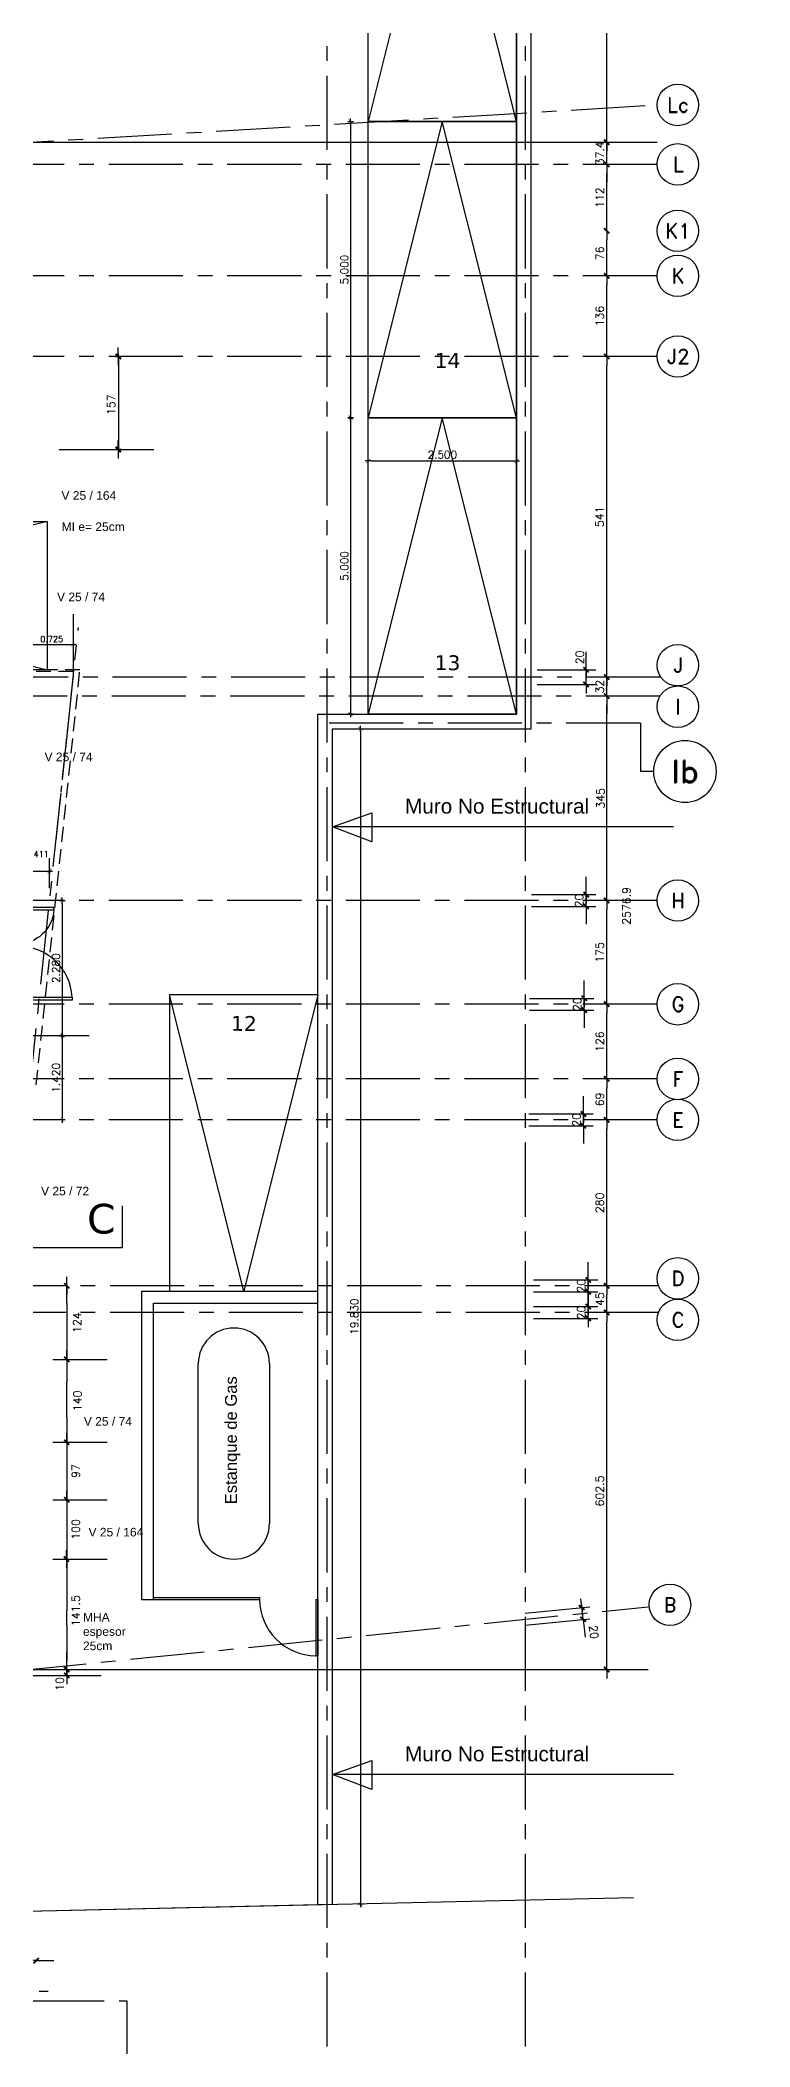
# Model space of a CAD drawing. Header units: millimetres. Extents: x -13 to 194, y -13 to 66.
# Drawn here: x 90.73 to 102.7, y 5.79 to 39.64 of the extents above; entities that cross this region are included whole.
import ezdxf
from ezdxf.enums import TextEntityAlignment as Align

# ---------------------------------------------------------------- set-up
doc = ezdxf.new("R2010")
doc.units = ezdxf.units.MM
for name, pattern in [('ACAD_ISO04W100', [30, 24, -3, 0, -3]), ('CENTER', [2, 1.25, -0.25, 0.25, -0.25]), ('HIDDEN', [0.375, 0.25, -0.125])]:
    doc.linetypes.add(name, pattern=pattern)
for name, color, linetype in [('01', 1, 'Continuous'), ('04', 4, 'Continuous'), ('Capa1', 80, 'Continuous'), ('COTAS', 1, 'Continuous'), ('COTAS1', 2, 'Continuous'), ('Cotas2', 1, 'Continuous'), ('EJES', 1, 'CENTER'), ('GRIS', 9, 'Continuous'), ('Layer1', 40, 'Continuous'), ('Muebles', 2, 'Continuous'), ('MURO', 5, 'Continuous'), ('PUERTAS', 1, 'Continuous'), ('Textos', 2, 'Continuous')]:
    doc.layers.add(name, color=color, linetype=linetype)
doc.styles.add('Arial', font='arial.ttf')
doc.styles.add('INTERARQ', font='ROMANS.SHX')
doc.styles.add('ROMAND', font='romand', dxfattribs={"height": 31.5})
doc.styles.add('ROMANS', font='romans.shx', dxfattribs={"height": 16.875})
doc.styles.get("Standard").update_dxf_attribs({"font": 'arial.ttf'})
doc.dimstyles.new('ESCALA_1-50', dxfattribs={"dimtxt": 0.13, "dimasz": 0.05, "dimexe": 0.18, "dimexo": 0.0625, "dimgap": 0.04, "dimtad": 1, "dimdec": 3, "dimzin": 0, "dimdsep": 46, "dimtxsty": 'INTERARQ', "dimblk": 'DIMTICK', "dimcen": 0.09, "dimse1": 1, "dimse2": 1, "dimclrd": 1, "dimclre": 1, "dimclrt": 2, "dimadec": 0, "dimazin": 0, "dimtfac": 4.5, "dimtdec": 3, "dimtofl": 0, "dimtmove": 2, "dimatfit": 3, "dimldrblk": 'DIMTICK', "dimfxl": 1, "dimtolj": 1, "dimtzin": 0, "dimarcsym": 0})

# ---------------------------------------------------------------- blocks, each defined once
blk = doc.blocks.new('P_65')
at = {"color": 9}
blk.add_arc((-0.013, 0.059), 0.622, 93.9051, 179.909, dxfattribs=at)
at = {"layer": 'PUERTAS'}
blk.add_lwpolyline([(-0.015, 0.06), (-0.055, 0.06), (-0.055, 0.68), (-0.015, 0.68)], close=True, dxfattribs=at)
for points in [[(-0.65, 0), (-0.625, 0), (-0.625, 0.02), (-0.635, 0.02), (-0.635, 0.06), (-0.65, 0.06)], [(0, 0.06), (-0.015, 0.06), (-0.015, 0.02), (-0.025, 0.02), (-0.025, 0), (0, 0)]]:
    blk.add_lwpolyline(points, dxfattribs=at)
blk = doc.blocks.new('P_75')
at = {"color": 9}
blk.add_arc((-0.013, 0.059), 0.722, 93.336, 179.9333, dxfattribs=at)
at = {"layer": 'PUERTAS'}
blk.add_lwpolyline([(-0.015, 0.06), (-0.055, 0.06), (-0.055, 0.78), (-0.015, 0.78)], close=True, dxfattribs=at)
for points in [[(-0.75, 0), (-0.725, 0), (-0.725, 0.02), (-0.735, 0.02), (-0.735, 0.06), (-0.75, 0.06)], [(0, 0.06), (-0.015, 0.06), (-0.015, 0.02), (-0.025, 0.02), (-0.025, 0), (0, 0)]]:
    blk.add_lwpolyline(points, dxfattribs=at)
blk = doc.blocks.new('EJE-1')
at = {"color": 3, "linetype": 'Continuous'}
blk.add_circle((0, 0), 35, dxfattribs=at)
at = {"color": 5, "linetype": 'Continuous', "style": 'ROMAND'}
blk.add_attdef('0', text='', height=25, dxfattribs=at).set_placement((0.2, 0), align=Align.MIDDLE)
blk = doc.blocks.new('TICK1')
at = {"color": 2}
for points in [[(0, 0), (-1, 0)], [(0, 0), (1, 0)]]:
    blk.add_lwpolyline(points, dxfattribs=at)
at = {"color": 2, "const_width": 0.2}
blk.add_lwpolyline([(-0.3, -0.3), (0.3, 0.3)], dxfattribs=at)
blk = doc.blocks.new('DIMTICK')
at = {"color": 1}
for p, q in [((-1, 0), (1, 0)), ((0, 1), (0, -1))]:
    blk.add_line(p, q, dxfattribs=at)
at = {"color": 3, "const_width": 0.141}
blk.add_lwpolyline([(0.71, 0.71), (-0.71, -0.71)], dxfattribs=at)
blk = doc.blocks.new('*D96')
at = {"layer": 'COTAS', "color": 1, "lineweight": -2, "transparency": 16777216}
blk.add_line((91.102, 25.077), (91.102, 22.897), dxfattribs=at)
at = {"layer": 'Defpoints', "color": 0, "transparency": 16777216}
for p in [(90.263, 25.127), (90.283, 22.847), (91.102, 22.847)]:
    blk.add_point(p, dxfattribs=at)
at = {"layer": 'COTAS', "color": 1, "lineweight": -2, "transparency": 16777216, "xscale": 0.05, "yscale": 0.05, "zscale": 0.05}
for p, rotation in [((91.102, 25.127), 90), ((91.102, 22.847), 270)]:
    blk.add_blockref('DIMTICK', p, dxfattribs=dict(at, rotation=rotation))
at = {"layer": 'COTAS', "color": 2, "transparency": 16777216, "insert": (90.997, 23.987), "char_height": 0.13, "attachment_point": 5, "rotation": 90, "style": 'INTERARQ'}
blk.add_mtext('\\A1;2.280', dxfattribs=at)
blk = doc.blocks.new('*D97')
at = {"layer": 'COTAS', "color": 1, "lineweight": -2, "transparency": 16777216}
blk.add_line((91.102, 22.797), (91.102, 21.477), dxfattribs=at)
at = {"layer": 'Defpoints', "color": 0, "transparency": 16777216}
for p in [(90.283, 22.847), (90.263, 21.427), (91.102, 21.427)]:
    blk.add_point(p, dxfattribs=at)
at = {"layer": 'COTAS', "color": 1, "lineweight": -2, "transparency": 16777216, "xscale": 0.05, "yscale": 0.05, "zscale": 0.05}
for p, rotation in [((91.102, 22.847), 90), ((91.102, 21.427), 270)]:
    blk.add_blockref('DIMTICK', p, dxfattribs=dict(at, rotation=rotation))
at = {"layer": 'COTAS', "color": 2, "transparency": 16777216, "insert": (90.997, 22.137), "char_height": 0.13, "attachment_point": 5, "rotation": 90, "style": 'INTERARQ'}
blk.add_mtext('\\A1;1.420', dxfattribs=at)
blk = doc.blocks.new('*D102')
at = {"layer": 'COTAS1', "color": 1, "lineweight": -2, "transparency": 16777216}
blk.add_line((90.529, 25.621), (90.84, 25.621), dxfattribs=at)
at = {"layer": 'Defpoints', "color": 0, "transparency": 16777216}
for p in [(90.89, 25.621), (90.479, 25.227), (90.89, 25.127)]:
    blk.add_point(p, dxfattribs=at)
at = {"layer": 'COTAS1', "color": 1, "lineweight": -2, "transparency": 16777216, "xscale": 0.05, "yscale": 0.05, "zscale": 0.05, "rotation": 180}
blk.add_blockref('DIMTICK', (90.479, 25.621), dxfattribs=at)
at = {"layer": 'COTAS1', "color": 1, "lineweight": -2, "transparency": 16777216, "xscale": 0.05, "yscale": 0.05, "zscale": 0.05}
blk.add_blockref('DIMTICK', (90.89, 25.621), dxfattribs=at)
at = {"layer": 'COTAS1', "color": 2, "transparency": 16777216, "insert": (90.685, 25.911), "char_height": 0.1, "attachment_point": 5, "style": 'INTERARQ'}
blk.add_mtext('\\A1;0.411', dxfattribs=at)
blk = doc.blocks.new('*D103')
at = {"layer": 'COTAS', "color": 1, "lineweight": -2, "transparency": 16777216}
blk.add_line((90.613, 29.448), (91.238, 29.448), dxfattribs=at)
at = {"layer": 'Defpoints', "color": 0, "transparency": 16777216}
for p in [(91.288, 29.448), (90.563, 28.897), (91.288, 28.897)]:
    blk.add_point(p, dxfattribs=at)
at = {"layer": 'COTAS', "color": 1, "lineweight": -2, "transparency": 16777216, "xscale": 0.05, "yscale": 0.05, "zscale": 0.05, "rotation": 180}
blk.add_blockref('DIMTICK', (90.563, 29.448), dxfattribs=at)
at = {"layer": 'COTAS', "color": 1, "lineweight": -2, "transparency": 16777216, "xscale": 0.05, "yscale": 0.05, "zscale": 0.05}
blk.add_blockref('DIMTICK', (91.288, 29.448), dxfattribs=at)
at = {"layer": 'COTAS', "color": 2, "transparency": 16777216, "insert": (90.925, 29.538), "char_height": 0.1, "attachment_point": 5, "style": 'INTERARQ'}
blk.add_mtext('\\A1;0.725', dxfattribs=at)
blk = doc.blocks.new('*D126')
at = {"layer": '01', "color": 1, "lineweight": -2, "transparency": 16777216}
blk.add_line((95.968, 33.223), (95.968, 28.323), dxfattribs=at)
at = {"layer": 'Defpoints', "color": 0, "transparency": 16777216}
for p in [(96.265, 33.273), (95.968, 28.273), (96.265, 28.273)]:
    blk.add_point(p, dxfattribs=at)
at = {"layer": '01', "color": 1, "lineweight": -2, "transparency": 16777216, "xscale": 0.05, "yscale": 0.05, "zscale": 0.05}
for p, rotation in [((95.968, 33.273), 90), ((95.968, 28.273), 270)]:
    blk.add_blockref('DIMTICK', p, dxfattribs=dict(at, rotation=rotation))
at = {"layer": '01', "color": 2, "transparency": 16777216, "insert": (95.863, 30.773), "char_height": 0.13, "attachment_point": 5, "rotation": 90, "style": 'INTERARQ'}
blk.add_mtext('\\A1;5.000', dxfattribs=at)
blk = doc.blocks.new('*D52')
at = {"layer": '01', "color": 1, "lineweight": -2, "transparency": 16777216}
blk.add_line((95.968, 38.223), (95.968, 33.323), dxfattribs=at)
at = {"layer": 'Defpoints', "color": 0, "transparency": 16777216}
for p in [(96.265, 38.273), (95.968, 33.273), (96.265, 33.273)]:
    blk.add_point(p, dxfattribs=at)
at = {"layer": '01', "color": 1, "lineweight": -2, "transparency": 16777216, "xscale": 0.05, "yscale": 0.05, "zscale": 0.05}
for p, rotation in [((95.968, 38.273), 90), ((95.968, 33.273), 270)]:
    blk.add_blockref('DIMTICK', p, dxfattribs=dict(at, rotation=rotation))
at = {"layer": '01', "color": 2, "transparency": 16777216, "insert": (95.863, 35.773), "char_height": 0.13, "attachment_point": 5, "rotation": 90, "style": 'INTERARQ'}
blk.add_mtext('\\A1;5.000', dxfattribs=at)
blk = doc.blocks.new('*D127')
at = {"layer": '01', "color": 1, "lineweight": -2, "transparency": 16777216}
blk.add_line((96.315, 32.544), (98.715, 32.544), dxfattribs=at)
at = {"layer": 'Defpoints', "color": 0, "transparency": 16777216}
for p in [(96.265, 33.273), (98.765, 33.273), (98.765, 32.544)]:
    blk.add_point(p, dxfattribs=at)
at = {"layer": '01', "color": 1, "lineweight": -2, "transparency": 16777216, "xscale": 0.05, "yscale": 0.05, "zscale": 0.05, "rotation": 180}
blk.add_blockref('DIMTICK', (96.265, 32.544), dxfattribs=at)
at = {"layer": '01', "color": 1, "lineweight": -2, "transparency": 16777216, "xscale": 0.05, "yscale": 0.05, "zscale": 0.05}
blk.add_blockref('DIMTICK', (98.765, 32.544), dxfattribs=at)
at = {"layer": '01', "color": 2, "transparency": 16777216, "insert": (97.515, 32.649), "char_height": 0.13, "attachment_point": 5, "style": 'INTERARQ'}
blk.add_mtext('\\A1;2.500', dxfattribs=at)
blk = doc.blocks.new('*D53')
at = {"layer": '01', "color": 1, "lineweight": -2, "transparency": 16777216}
blk.add_line((96.135, 27.973), (96.135, 8.243), dxfattribs=at)
at = {"layer": 'Defpoints', "color": 0, "transparency": 16777216}
for p in [(95.665, 28.023), (95.665, 8.193), (96.135, 8.193)]:
    blk.add_point(p, dxfattribs=at)
at = {"layer": '01', "color": 1, "lineweight": -2, "transparency": 16777216, "xscale": 0.05, "yscale": 0.05, "zscale": 0.05}
for p, rotation in [((96.135, 28.023), 90), ((96.135, 8.193), 270)]:
    blk.add_blockref('DIMTICK', p, dxfattribs=dict(at, rotation=rotation))
at = {"layer": '01', "color": 2, "transparency": 16777216, "insert": (96.03, 18.108), "char_height": 0.13, "attachment_point": 5, "rotation": 90, "style": 'INTERARQ'}
blk.add_mtext('\\A1;19.830', dxfattribs=at)

msp = doc.modelspace()

# ---------------------------------------------------------------- hatches: boundary and pattern name
at = {"layer": 'PUERTAS', "transparency": 33554687}
h = msp.add_hatch(dxfattribs=at)
h.set_pattern_fill('ANGLE', color=256)
h.set_pattern_definition([(0, (-3.106, -6.503), (0, 6.985), [5.08, -1.905]), (90, (-3.106, -6.503), (-6.985, 4e-16), [5.08, -1.905])])
h.paths.add_polyline_path([(75.1988, 29.6791), (75.1988, 30.0295), (75.1988, 30.3295), (75.1988, 30.9441), (76.3813, 30.9441), (76.3813, 31.1441), (74.9488, 31.1441), (74.9488, 30.3295), (74.9488, 29.6791), (74.9488, 27.2441), (75.1988, 27.2441)])
edge = h.paths.add_edge_path()
edge.add_line((137.4142, 26.1803), (137.4142, 28.7723))
edge.add_line((137.4142, 26.1803), (137.2142, 26.1803))
edge.add_line((137.2142, 26.1803), (137.2142, 28.7723))
edge.add_line((137.4142, 26.2473), (137.4142, 28.1404))
edge.add_line((136.856, 28.7723), (137.2142, 28.7723))
edge.add_line((137.056, 29.0223), (137.056, 30.0458))
edge.add_line((137.4142, 28.7723), (142.6642, 28.7723))
edge.add_line((137.056, 29.0223), (142.4142, 29.0223))
edge.add_line((136.856, 28.7723), (136.856, 30.0458))
edge.add_line((136.856, 30.0458), (137.056, 30.0458))
edge.add_line((142.6642, 28.7723), (142.6642, 30.0873))
edge.add_line((142.4142, 29.0223), (142.4142, 30.0873))

# ---------------------------------------------------------------- linework, layer by layer
at = {"layer": '01', "linetype": 'HIDDEN'}
msp.add_line((90.6628, 28.9973), (91.3986, 28.9973), dxfattribs=at)
at = {"layer": '01'}
msp.add_line((90.5478, 12.1524), (100.9871, 12.1524), dxfattribs=at)
at = {"layer": '04'}
for points in [[(101.4156, 26.37), (95.6646, 26.37), (96.3236, 26.6097), (96.3236, 26.1172), (95.6646, 26.37)], [(101.4156, 10.3799), (95.6646, 10.3799), (96.3236, 10.6196), (96.3236, 10.1271), (95.6646, 10.3799)]]:
    msp.add_lwpolyline(points, dxfattribs=at)
at = {"layer": 'Capa1'}
for p, q in [((99.0146, 28.0227), (99.0146, 42.5527)), ((98.7646, 28.2727), (98.7646, 42.3027)), ((98.7646, 28.2727), (98.7646, 42.3027)), ((95.4146, 8.1928), (95.4146, 28.2727)), ((95.4146, 28.2727), (98.7646, 28.2727)), ((95.4146, 8.1928), (95.4146, 28.2727)), ((95.4146, 28.2727), (98.7646, 28.2727)), ((95.6646, 8.1928), (95.6646, 28.0227)), ((95.6646, 28.0227), (99.0146, 28.0227)), ((70.418, 7.6123), (100.7382, 8.3094)), ((72.6146, 7.6628), (95.6646, 8.1928))]:
    msp.add_line(p, q, dxfattribs=at)
at = {"layer": 'COTAS', "color": 2}
for p, q in [((100.2882, 38.2211), (100.2882, 58.4835)), ((100.2882, 38.0711), (100.2882, 38.2211)), ((100.2882, 37.5473), (100.2882, 37.9211)), ((100.2882, 37.3973), (100.2882, 37.2473)), ((100.2882, 36.5772), (100.2882, 37.3973)), ((100.2882, 35.8173), (100.2882, 36.2772)), ((100.2882, 34.4571), (100.2882, 35.5173)), ((100.2882, 29.0473), (100.2882, 34.1571)), ((99.9395, 29.1723), (99.9395, 29.3223)), ((100.2882, 29.0473), (100.2882, 29.1973)), ((99.9395, 28.7723), (99.9395, 29.0223)), ((99.9395, 28.8523), (99.9395, 29.0023)), ((100.2882, 28.5773), (100.2882, 28.8973)), ((100.2882, 28.4273), (100.2882, 28.2773)), ((100.2882, 25.2773), (100.2882, 28.4273)), ((99.9402, 25.3773), (99.9402, 25.5273)), ((99.9402, 25.0273), (99.9402, 25.2273)), ((99.9402, 24.8773), (99.9402, 24.7273)), ((100.2882, 23.5273), (100.2882, 24.9773)), ((99.9098, 23.6273), (99.9098, 23.7773)), ((99.9098, 23.2773), (99.9098, 23.4773)), ((99.9098, 23.1273), (99.9098, 22.9773)), ((100.2882, 22.2673), (100.2882, 23.2273)), ((99.8955, 21.6773), (99.8955, 21.8273)), ((100.2882, 21.5773), (100.2882, 21.9673)), ((99.8955, 21.3273), (99.8955, 21.5273)), ((99.8955, 21.1773), (99.8955, 21.0273)), ((100.2882, 18.7773), (100.2882, 21.2773)), ((99.9748, 18.8773), (99.9748, 19.0273)), ((99.9748, 18.5273), (99.9748, 18.7273)), ((99.9748, 18.4273), (99.9748, 18.5773)), ((99.9748, 18.3773), (99.9748, 18.2273)), ((100.2882, 18.3273), (100.2882, 18.4773)), ((99.9748, 18.0773), (99.9748, 18.2773)), ((100.2882, 12.3024), (100.2882, 18.0273)), ((99.8917, 12.9996), (99.8664, 13.2483)), ((99.9068, 12.8504), (99.9219, 12.7011)), ((90.8128, 7.2419), (90.9628, 7.2419)), ((90.7128, 6.7251), (90.8628, 6.7251))]:
    msp.add_line(p, q, dxfattribs=at)
at = {"layer": 'COTAS1', "color": 2}
for p, q in [((91.1781, 18.3348), (91.1778, 18.6289)), ((91.1781, 18.3348), (91.1781, 17.6348)), ((91.1781, 17.6934), (91.1781, 16.9934)), ((91.1781, 16.4105), (91.1781, 16.9934)), ((91.1781, 16.4105), (91.1781, 15.7105)), ((91.1781, 15.7691), (91.1781, 15.0691)), ((91.1781, 15.1276), (91.1781, 14.4276)), ((91.1781, 14.4862), (91.1781, 13.7862)), ((91.1781, 13.8448), (91.1781, 13.1448)), ((91.1781, 12.9034), (91.1781, 13.1448)), ((91.1781, 12.9034), (91.1781, 12.3034)), ((91.1781, 12.3034), (91.1781, 12.4534)), ((91.1781, 12.1534), (91.1781, 12.0534))]:
    msp.add_line(p, q, dxfattribs=at)
at = {"layer": 'Cotas2'}
for p, q in [((90.5628, 37.9211), (101.1377, 37.9211)), ((91.0501, 32.7373), (92.6507, 32.7373)), ((99.116, 29.0223), (100.1029, 29.0223)), ((99.116, 28.7723), (100.1029, 28.7723)), ((90.8901, 25.3384), (90.8901, 25.8446)), ((99.0166, 25.2273), (100.1036, 25.2273)), ((99.0166, 25.0273), (100.1036, 25.0273)), ((98.9862, 23.4773), (100.0732, 23.4773)), ((98.9862, 23.2773), (100.0732, 23.2773)), ((91.559, 22.8473), (90.4477, 22.8473)), ((98.9719, 21.5273), (100.0589, 21.5273)), ((98.9719, 21.3273), (100.0589, 21.3273)), ((99.0513, 18.7273), (100.1382, 18.7273)), ((99.0513, 18.5273), (100.1382, 18.5273)), ((99.0513, 18.2773), (100.1382, 18.2773)), ((99.0513, 18.0773), (100.1382, 18.0773)), ((90.9462, 17.3865), (91.8616, 17.3865)), ((90.9462, 15.9865), (91.8616, 15.9865)), ((90.9462, 15.0165), (91.8616, 15.0165)), ((90.9462, 14.0165), (91.8616, 14.0165)), ((98.9146, 13.1018), (100.0016, 13.212)), ((98.9146, 12.9005), (100.0016, 13.0108)), ((90.5628, 12.0539), (91.7601, 12.0539))]:
    msp.add_line(p, q, dxfattribs=at)
at = {"layer": 'EJES'}
for p, q in [((95.5646, 61.0427), (95.5646, 5.6668)), ((98.9146, 61.0427), (98.9146, 5.6668)), ((83.7186, 37.5137), (101.1377, 38.5505)), ((101.1377, 37.5473), (70.0287, 37.5473)), ((101.1377, 35.6673), (70.0287, 35.6673)), ((101.1377, 34.3071), (70.0287, 34.3071)), ((91.2875, 29.9583), (91.2875, 28.8973)), ((90.5315, 21.7259), (91.3755, 29.7315)), ((101.2005, 28.8973), (69.981, 28.8973)), ((101.1876, 28.5773), (69.9659, 28.5773)), ((100.8558, 28.1227), (95.4446, 28.1227)), ((100.8558, 28.1227), (100.8558, 27.3046)), ((101.083, 27.3046), (100.8558, 27.3046)), ((101.1377, 25.1273), (70.0287, 25.1273)), ((101.1377, 23.3773), (70.0287, 23.3773)), ((101.1377, 22.1173), (70.0287, 22.1173)), ((101.1377, 21.4273), (70.0281, 21.4273)), ((101.1608, 18.6273), (70.0056, 18.6273)), ((101.1608, 18.1773), (70.006, 18.1773)), ((90.2628, 12.1234), (100.9871, 13.2112)), ((90.5628, 6.5645), (92.1931, 6.5645)), ((92.1931, 6.5645), (92.1931, 5.551))]:
    msp.add_line(p, q, dxfattribs=at)
at = {"layer": 'GRIS', "linetype": 'HIDDEN'}
for p, q in [((90.6628, 22.0173), (91.4013, 29.0223)), ((91.4013, 29.0223), (90.7128, 29.0223))]:
    msp.add_line(p, q, dxfattribs=at)
at = {"layer": 'GRIS', "linetype": 'ACAD_ISO04W100', "ltscale": 0.03}
msp.add_line((90.9976, 26.1468), (91.2992, 29.0078), dxfattribs=at)
at = {"layer": 'GRIS'}
for p, q in [((92.4446, 18.536), (95.4146, 18.536)), ((92.4446, 13.336), (92.4446, 18.536)), ((92.6446, 18.336), (95.4146, 18.336)), ((92.6446, 13.336), (92.6446, 18.336)), ((93.3982, 14.6152), (93.3982, 17.3152)), ((94.5982, 17.3152), (94.5982, 14.6152)), ((92.4446, 13.336), (94.4333, 13.336)), ((92.6446, 13.366), (94.4333, 13.366)), ((93.7446, 13.336), (94.4333, 13.336)), ((94.4333, 13.366), (94.4333, 13.336)), ((95.3833, 13.336), (95.3833, 12.386)), ((95.3833, 13.336), (95.4133, 13.336)), ((95.4133, 13.336), (95.4133, 12.386)), ((95.3833, 12.386), (95.4133, 12.386))]:
    msp.add_line(p, q, dxfattribs=at)
for points in [[(98.7646, 38.2727), (97.5146, 43.2727), (96.2646, 38.2727), (96.2646, 43.2727), (98.7646, 43.2727), (98.7646, 38.2727), (98.7646, 38.2727), (96.2646, 38.2727)], [(98.7646, 33.2727), (97.5146, 38.2727), (96.2646, 33.2727), (96.2646, 38.2727), (98.7646, 38.2727), (98.7646, 33.2727), (98.7646, 33.2727), (96.2646, 33.2727)], [(98.7646, 28.2727), (97.5146, 33.2727), (96.2646, 28.2727), (96.2646, 33.2727), (98.7646, 33.2727), (98.7646, 28.2727), (98.7646, 28.2727), (96.2646, 28.2727)], [(90.8497, 31.5223), (85.8497, 30.2723), (90.8497, 29.0223), (85.8497, 29.0223), (85.8497, 31.5223), (90.8497, 31.5223), (90.8497, 31.5223), (90.8497, 29.0223)], [(95.4146, 23.536), (94.1646, 18.536), (92.9146, 23.536), (92.9146, 18.536), (95.4146, 18.536), (95.4146, 23.536), (95.4146, 23.536), (92.9146, 23.536)]]:
    msp.add_lwpolyline(points, dxfattribs=at)
for centre, radius, start, end in [((93.9982, 17.3152), 0.6, 0, 180), ((93.9982, 14.6152), 0.6, 180, 0), ((95.3833, 13.336), 0.95, 180, 270)]:
    msp.add_arc(centre, radius, start, end, dxfattribs=at)
at = {"layer": 'Layer1'}
msp.add_line((100.0342, 12.1539), (100.2342, 12.1539), dxfattribs=at)
at = {"layer": 'Muebles', "color": 1}
msp.add_line((92.0501, 34.2571), (92.0501, 32.7873), dxfattribs=at)
at = {"layer": 'MURO'}
for p in [(92.1155, 19.9762), (88.7149, 19.2739)]:
    msp.add_line(p, (92.1155, 19.2739), dxfattribs=at)

# ---------------------------------------------------------------- block references
for p, xscale, yscale, zscale, values in [((101.4877, 38.5505), 0.0100000000002183, 0.0100000000002183, 0.0100000000002183, {'0': 'Lc'}), ((101.4877, 37.5473), 0.0100000000002183, 0.0100000000002183, 0.0100000000002183, {'0': 'L'}), ((101.4877, 36.4272), 0.0100000000002183, 0.0100000000002183, 0.0100000000002183, {'0': 'K1'}), ((101.4877, 35.6673), 0.0100000000002183, 0.0100000000002183, 0.0100000000002183, {'0': 'K'}), ((101.4877, 34.3071), 0.0100000000002183, 0.0100000000002183, 0.0100000000002183, {'0': 'J2'}), ((101.4877, 29.0973), 0.0100000000002183, 0.0100000000002183, 0.0100000000002183, {'0': 'J'}), ((101.4877, 28.3973), 0.0100000000002183, 0.0100000000002183, 0.0100000000002183, {'0': 'I'}), ((101.608, 27.3046), 0.0150000000003274, 0.0150000000003274, 0.0150000000003274, {'0': 'Ib'}), ((101.4877, 25.1273), 0.0100000000002183, 0.0100000000002183, 0.0100000000002183, {'0': 'H'}), ((101.4877, 23.3773), 0.0100000000002183, 0.0100000000002183, 0.0100000000002183, {'0': 'G'}), ((101.4877, 22.1173), 0.0100000000002183, 0.0100000000002183, 0.0100000000002183, {'0': 'F'}), ((101.4877, 21.4273), 0.0100000000002183, 0.0100000000002183, 0.0100000000002183, {'0': 'E'}), ((101.4877, 18.7523), 0.0100000000002183, 0.0100000000002183, 0.0100000000002183, {'0': 'D'}), ((101.4877, 18.0523), 0.0100000000002183, 0.0100000000002183, 0.0100000000002183, {'0': 'C'}), ((101.3556, 13.2449), 0.0100000000002183, 0.0100000000002183, 0.0100000000002183, {'0': 'B'})]:
    msp.add_blockref('EJE-1', p, dxfattribs=dict(xscale=xscale, yscale=yscale, zscale=zscale)).add_auto_attribs(values)
at = {"layer": 'COTAS', "color": 2}
for p, xscale, yscale, zscale, rotation in [((100.2882, 37.9211), 0.1500000000000909, 0.1500000000000909, 0.1500000000000909, 270), ((100.2882, 37.5473), 0.1500000000000909, 0.1500000000000909, 0.1500000000000909, 90), ((100.2882, 37.5473), 0.1500000000000909, 0.1500000000000909, 0.1500000000000909, 90), ((100.2882, 36.4272), 0.1500000000000909, 0.1500000000000909, 0.1500000000000909, 270), ((100.2882, 36.4272), 0.1500000000000909, 0.1500000000000909, 0.1500000000000909, 90), ((100.2882, 35.6673), 0.1500000000000909, 0.1500000000000909, 0.1500000000000909, 90), ((100.2882, 35.6673), 0.1500000000000909, 0.1500000000000909, 0.1500000000000909, 270), ((92.0481, 34.3071), 0.1500000000000909, 0.1500000000000909, 0.1500000000000909, 270), ((100.2882, 34.3071), 0.1500000000000909, 0.1500000000000909, 0.1500000000000909, 270), ((100.2882, 34.3071), 0.1500000000000909, 0.1500000000000909, 0.1500000000000909, 90), ((92.0481, 32.7373), 0.1500000000000909, 0.1500000000000909, 0.1500000000000909, 270), ((99.9395, 29.0223), 0.1500000000000909, 0.1500000000000909, 0.1500000000000909, 270), ((99.9394, 28.7723), 0.1500000000000909, 0.1500000000000909, 0.1500000000000909, 90), ((100.2882, 28.8973), 0.1500000000000909, 0.1500000000000909, 0.1500000000000909, 270), ((100.2882, 28.8973), 0.1500000000000909, 0.1500000000000909, 0.1500000000000909, 270), ((100.2882, 28.5773), 0.1500000000000909, 0.1500000000000909, 0.1500000000000909, 90), ((100.2882, 28.5773), 0.1500000000000909, 0.1500000000000909, 0.1500000000000909, 90), ((99.9402, 25.2273), 0.1500000000000909, 0.1500000000000909, 0.1500000000000909, 270), ((99.9402, 25.0273), 0.1500000000000909, 0.1500000000000909, 0.1500000000000909, 90), ((100.2882, 25.1273), 0.1500000000000909, 0.1500000000000909, 0.1500000000000909, 270), ((100.2882, 25.1273), 0.1500000000000909, 0.1500000000000909, 0.1500000000000909, 90), ((99.9098, 23.4773), 0.1500000000000909, 0.1500000000000909, 0.1500000000000909, 270), ((99.9098, 23.2773), 0.1500000000000909, 0.1500000000000909, 0.1500000000000909, 90), ((100.2882, 23.3773), 0.1500000000000909, 0.1500000000000909, 0.1500000000000909, 90), ((100.2882, 23.3773), 0.1500000000000909, 0.1500000000000909, 0.1500000000000909, 270), ((100.2882, 22.1173), 0.1500000000000909, 0.1500000000000909, 0.1500000000000909, 270), ((100.2882, 22.1173), 0.1500000000000909, 0.1500000000000909, 0.1500000000000909, 90), ((99.8955, 21.5273), 0.1500000000000909, 0.1500000000000909, 0.1500000000000909, 270), ((99.8955, 21.3273), 0.1500000000000909, 0.1500000000000909, 0.1500000000000909, 90), ((100.2882, 21.4273), 0.1500000000000909, 0.1500000000000909, 0.1500000000000909, 90), ((100.2882, 21.4273), 0.1500000000000909, 0.1500000000000909, 0.1500000000000909, 270), ((99.9748, 18.7273), 0.1500000000000909, 0.1500000000000909, 0.1500000000000909, 270), ((99.9748, 18.5273), 0.1500000000000909, 0.1500000000000909, 0.1500000000000909, 90), ((100.2882, 18.6273), 0.1500000000000909, 0.1500000000000909, 0.1500000000000909, 270), ((100.2882, 18.6273), 0.1500000000000909, 0.1500000000000909, 0.1500000000000909, 90), ((99.9748, 18.2773), 0.1500000000000909, 0.1500000000000909, 0.1500000000000909, 270), ((100.2882, 18.1773), 0.1500000000000909, 0.1500000000000909, 0.1500000000000909, 90), ((100.2882, 18.1773), 0.1500000000000909, 0.1500000000000909, 0.1500000000000909, 270), ((99.9748, 18.0773), 0.1500000000000909, 0.1500000000000909, 0.1500000000000909, 90), ((99.8664, 13.1983), 0.1499999999999569, 0.1499999999999569, 0.1499999999999569, 275.7917471896064), ((99.8917, 12.9996), 0.1499999999999569, 0.1499999999999569, 0.1499999999999569, 95.79174718960635), ((100.2882, 12.1524), 0.1500000000000909, 0.1500000000000909, 0.1500000000000909, 270), ((90.6628, 7.2419), 0.1500000000000909, 0.1500000000000909, 0.1500000000000909, 180)]:
    msp.add_blockref('TICK1', p, dxfattribs=dict(at, xscale=xscale, yscale=yscale, zscale=zscale, rotation=rotation))
at = {"layer": 'COTAS1', "color": 2}
for p, xscale, yscale, zscale, rotation in [((91.1778, 18.6289), 0.1499999999999773, 0.1499999999999773, 0.1499999999999773, 90), ((91.1781, 17.3865), 0.1500000000000909, 0.1500000000000909, 0.1500000000000909, 90), ((91.1781, 17.3865), 0.1500000000000909, 0.1500000000000909, 0.1500000000000909, 270), ((91.1781, 15.9865), 0.1499999999999773, 0.1499999999999773, 0.1499999999999773, 90), ((91.1796, 15.0165), 0.1499999999999773, 0.1499999999999773, 0.1499999999999773, 90), ((91.1724, 14.0165), 0.1499999999999773, 0.1499999999999773, 0.1499999999999773, 90), ((91.1781, 12.1534), 0.1499999999999773, 0.1499999999999773, 0.1499999999999773, 270), ((91.1781, 12.1534), 0.1499999999999773, 0.1499999999999773, 0.1499999999999773, 270), ((91.1781, 12.0534), 0.1499999999999773, 0.1499999999999773, 0.1499999999999773, 90)]:
    msp.add_blockref('TICK1', p, dxfattribs=dict(at, xscale=xscale, yscale=yscale, zscale=zscale, rotation=rotation))
at = {"layer": 'GRIS', "xscale": -1, "rotation": 270.0041197283315}
msp.add_blockref('P_65', (90.2828, 25.0273), dxfattribs=at)
at = {"layer": 'GRIS', "extrusion": (0, 0, -1), "xscale": -1.266666666666665, "yscale": 1.266666666666665, "zscale": -1.266666666666665, "rotation": 90}
msp.add_blockref('P_75', (-90.2828, 23.4273), dxfattribs=at)
at = {"layer": 'Muebles', "color": 1, "xscale": 0.05, "yscale": 0.05, "zscale": 0.05}
for p, rotation in [((92.0501, 34.3071), 90), ((92.0501, 32.7373), 270)]:
    msp.add_blockref('DIMTICK', p, dxfattribs=dict(at, rotation=rotation))

# ---------------------------------------------------------------- texts
at = {"layer": '04'}
for p in [(96.8864, 26.5946), (96.8864, 10.6045)]:
    msp.add_text('Muro No Estructural', height=0.25, dxfattribs=at).set_placement(p)
at = {"layer": '04', "style": 'Arial'}
msp.add_text('Estanque de Gas', height=0.2, rotation=90, dxfattribs=at).set_placement((94.0487, 14.9414))
at = {"layer": 'Capa1', "attachment_point": 1}
for s, width, heights, insert, char_height in [('V 25 / 164', 2.767896, [0.2432], (91.0895, 32.0343), 0.14497), ('MI e= 25cm', 1.208581, [0], (91.0931, 31.5066), 0.14497), ('V 25 / 74', 2.767896, [0.2432], (91.0148, 30.3232), 0.14497), ('V 25 / 74', 2.767896, [0.2432], (90.8043, 27.6236), 0.14497), ('V 25 / 72', 2.767896, [0.2432], (90.746, 20.2986), 0.14497), ('V 25 / 74', 2.767896, [0.2432], (91.4675, 16.412), 0.14497), ('V 25 / 164', 2.767896, [0.2432], (91.5462, 14.5435), 0.14497), ('MHA espesor 25cm', 1.208581, [0], (91.4526, 13.1082), 0.144975)]:
    msp.add_mtext_dynamic_manual_height_columns(s, width=width, gutter_width=0.7249, heights=heights, dxfattribs=dict(at, insert=insert, char_height=char_height))
at = {"layer": 'COTAS', "color": 3, "char_height": 0.135, "attachment_point": 5, "rotation": 90, "style": 'ROMANS'}
for s, insert in [('\\A1;37.4', (100.1707, 37.7342)), ('\\A1;112', (100.1707, 36.9872)), ('\\A1;76', (100.1707, 36.0472)), ('\\A1;136', (100.1707, 34.9872)), ('\\A1;157', (91.9266, 33.4921)), ('\\A1;541', (100.167, 31.6022)), ('\\A1;20', (99.8332, 29.2286)), ('\\A1;32', (100.1707, 28.7373)), ('\\A1;345', (100.1853, 26.8523)), ('\\A1;20', (99.8227, 25.1273)), ('\\A1;2576.9', (100.6207, 25.0367)), ('\\A1;175', (100.1707, 24.2523)), ('\\A1;20', (99.7923, 23.3773)), ('\\A1;126', (100.1707, 22.7473)), ('\\A1;69', (100.1707, 21.7723)), ('\\A1;20', (99.778, 21.4273)), ('\\A1;280', (100.1707, 20.0273)), ('\\A1;20', (99.8573, 18.6273)), ('\\A1;45', (100.1707, 18.4023)), ('\\A1;20', (99.8573, 18.1773)), ('\\A1;602.5', (100.1707, 15.1648))]:
    msp.add_mtext(s, dxfattribs=dict(at, insert=insert))
at = {"layer": 'COTAS1', "color": 3, "char_height": 0.135, "attachment_point": 5, "style": 'ROMANS'}
for s, insert, rotation in [('\\A1;124', (91.3523, 18.0065), 90), ('\\A1;140', (91.3584, 16.6865), 90), ('\\A1;97', (91.3303, 15.5015), 90), ('\\A1;100', (91.3303, 14.5165), 90), ('\\A1;141.5', (91.3303, 13.1455), 90), ('\\A1;20', (100.0698, 12.7843), 275.79175), ('\\A1;10', (91.0606, 11.9088), 90)]:
    msp.add_mtext(s, dxfattribs=dict(at, insert=insert, rotation=rotation))
at = {"layer": 'Textos', "char_height": 0.25, "width": 0.677449, "attachment_point": 1, "rotation": 359.74864}
for s, insert in [('{\\fVerdana|b0|i0|c0|p34;14}', (97.3848, 34.3645)), ('{\\fVerdana|b0|i0|c0|p34;13}', (97.3848, 29.2658)), ('{\\fVerdana|b0|i0|c0|p34;12}', (93.9497, 23.1796))]:
    msp.add_mtext(s, dxfattribs=dict(at, insert=insert))
at = {"layer": 'Textos', "insert": (91.5207, 19.4998), "char_height": 0.5, "width": 1.354898, "attachment_point": 7}
msp.add_mtext('{\\fVerdana|b0|i0|c0|p34;C}', dxfattribs=at)

# ---------------------------------------------------------------- dimensions: what is measured, and where the dimension line sits
at = {"layer": '01'}
for base, p1, p2, picture, middle in [((95.9683, 33.2727), (96.2646, 38.2727), (96.2646, 33.2727), '*D52', (95.8633, 35.7727)), ((96.1351, 8.1928), (95.6646, 28.0227), (95.6646, 8.1928), '*D53', (96.0301, 18.1077))]:
    dim = msp.add_linear_dim(base=base, p1=p1, p2=p2, angle=90, dimstyle='ESCALA_1-50', dxfattribs=at)
    dim.commit()
    dim.dimension.update_dxf_attribs({"geometry": picture, "text_midpoint": middle})
dim = msp.add_linear_dim(base=(95.9683, 28.2727), p1=(96.2646, 33.2727), p2=(96.2646, 28.2727), angle=90, dimstyle='ESCALA_1-50', override={"dimtxt": 0.13}, dxfattribs=at)
dim.commit()
dim.dimension.update_dxf_attribs({"geometry": '*D126', "text_midpoint": (95.8633, 30.7727)})
dim = msp.add_linear_dim(base=(98.7646, 32.5441), p1=(96.2646, 33.2727), p2=(98.7646, 33.2727), dimstyle='ESCALA_1-50', override={"dimtxt": 0.13}, dxfattribs=at)
dim.commit()
dim.dimension.update_dxf_attribs({"geometry": '*D127', "text_midpoint": (97.5146, 32.6491)})
at = {"layer": 'COTAS'}
dim = msp.add_linear_dim(base=(91.2875, 29.4483), p1=(90.5628, 28.8973), p2=(91.2875, 28.8973), dimstyle='ESCALA_1-50', override={"dimtxt": 0.1, "dimdec": 3}, dxfattribs=at)
dim.commit()
dim.dimension.update_dxf_attribs({"geometry": '*D103', "text_midpoint": (90.9252, 29.5383)})
for base, p1, p2, picture, middle in [((91.1019, 22.8473), (90.2628, 25.1273), (90.2828, 22.8473), '*D96', (90.9969, 23.9873)), ((91.1019, 21.4273), (90.2828, 22.8473), (90.2628, 21.4273), '*D97', (90.9969, 22.1373))]:
    dim = msp.add_linear_dim(base=base, p1=p1, p2=p2, angle=90, dimstyle='ESCALA_1-50', dxfattribs=at)
    dim.commit()
    dim.dimension.update_dxf_attribs({"geometry": picture, "text_midpoint": middle})
at = {"layer": 'COTAS1'}
dim = msp.add_linear_dim(base=(90.8901, 25.6206), p1=(90.479, 25.2273), p2=(90.8901, 25.1273), dimstyle='ESCALA_1-50', override={"dimtxt": 0.1, "dimdec": 3}, dxfattribs=at)
dim.commit()
dim.dimension.update_dxf_attribs({"geometry": '*D102', "text_midpoint": (90.6845, 25.9106)})

doc.saveas('drawing.dxf')
